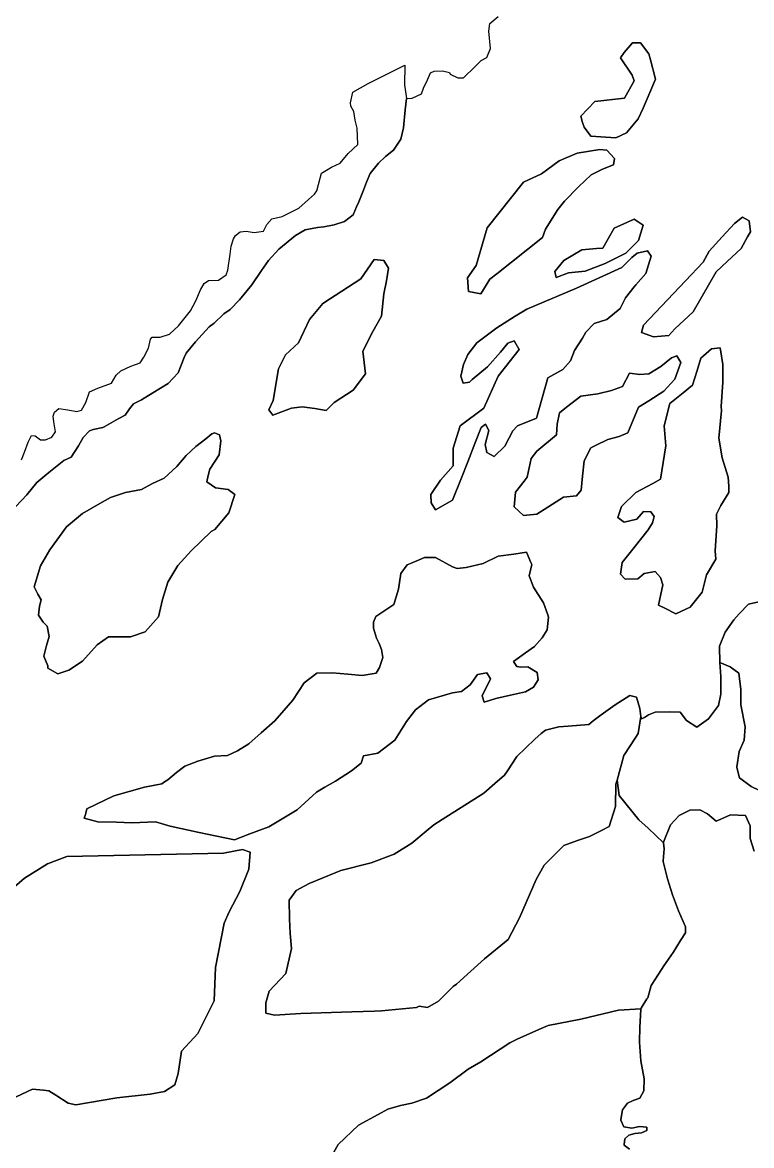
# Model space of a CAD drawing. Header units: inches. Extents: x 288635 to 1232953, y 676945 to 1655780.
# Drawn here: x 472448 to 487609, y 1500510 to 1523862 of the extents above; entities that cross this region are included whole.
import ezdxf

# ---------------------------------------------------------------- set-up
doc = ezdxf.new("R2010")
doc.units = ezdxf.units.IN
doc.header["$MEASUREMENT"] = 0

msp = doc.modelspace()

# ---------------------------------------------------------------- linework, layer by layer
at = {"color": 1}
for points in [[(472309.089, 1513800.4116), (472537.1518, 1514036.48), (472745.1232, 1514297.8292), (472997.0071, 1514507.3797), (473307.6368, 1514750.7838), (473460.2362, 1514825.2225), (473615.075, 1515057.7141), (473710.3252, 1515233.3978), (473845.3711, 1515368.7769), (473916.5153, 1515396.2361), (474116.726, 1515442.9482), (474144.6512, 1515452.4953), (474440.5766, 1515618.6319), (474584.5102, 1515694.832), (474673.4104, 1515826.0656), (474754.7026, 1515931.8258), (474921.0609, 1516016.566), (475158.128, 1516158.383), (475477.7454, 1516357.35), (475683.0624, 1516579.6005), (475810.5499, 1516896.5286), (475854.5128, 1516988.118), (476044.4637, 1517222.7565), (476333.3955, 1517535.766), (476435.941, 1517608.0522), (476637.681, 1517804.0946), (476764.6813, 1517892.9948), (476958.3566, 1518096.1952), (477218.7072, 1518404.1708), (477415.5576, 1518702.6214), (477561.6079, 1518915.3468), (477780.6833, 1519147.1223), (478123.168, 1519429.8749), (478326.9678, 1519551.2875), (478583.9599, 1519594.7982), (478714.1352, 1519613.8482), (478933.2106, 1519655.1233), (479142.761, 1519721.7984), (479326.9114, 1519864.6737), (479397.2782, 1520028.5727), (479441.2116, 1520131.3742), (479536.4618, 1520372.6747), (479599.9619, 1520537.7751), (479676.1621, 1520721.9254), (479850.7874, 1520934.6509), (479996.8377, 1521074.3511), (480161.7429, 1521203.5956), (480314.3384, 1521433.1268), (480368.3135, 1521671.2523), (480403.2385, 1522045.9031), (480431.0597, 1522281.3358), (480550.4721, 1522284.9916), (480747.3224, 1522377.0668), (480784.0675, 1522496.7202), (480867.7639, 1522671.1764), (480931.4728, 1522815.2177), (481010.848, 1522850.1428), (481185.4733, 1522853.3178), (481325.1736, 1522821.5677), (481343.9333, 1522783.0779), (481499.7989, 1522707.2675), (481615.8313, 1522712.2688), (481864.9247, 1522945.393), (481985.5749, 1523072.3932), (482106.9868, 1523131.7215), (482181.0703, 1523322.2219), (482145.471, 1523681.834), (482169.7611, 1523839.7198), (482342.9365, 1523986.2529)], [(472430.5614, 1514768.8608), (472488.7698, 1514927.6111), (472568.145, 1515133.9865), (472636.9368, 1515271.5701), (472711.0203, 1515266.2785), (472822.1455, 1515181.6116), (472927.979, 1515181.6116), (473060.271, 1515239.8201), (473134.3544, 1515350.9453), (473097.3127, 1515557.3207), (473086.7294, 1515673.7376), (473113.1877, 1515758.4044), (473203.1463, 1515837.7796), (473393.6466, 1515806.0295), (473578.8553, 1515768.9878), (473679.3972, 1515800.7379), (473769.3557, 1515959.4882), (473843.4392, 1516181.7386), (474018.0645, 1516255.8221), (474298.5234, 1516361.6556), (474399.0653, 1516530.9893), (474494.3155, 1516615.6562), (474700.6909, 1516716.198), (474896.483, 1516784.9898), (474970.5665, 1516901.4067), (475065.8166, 1517086.6154), (475113.4417, 1517277.1158), (475145.1918, 1517319.4492), (475309.2338, 1517319.4492), (475505.0259, 1517377.6577), (475690.2346, 1517552.283), (475944.2351, 1517864.492), (476050.0686, 1518070.8674), (476150.6105, 1518303.7012), (476224.694, 1518435.9931), (476314.6525, 1518494.2016), (476526.3196, 1518504.7849), (476685.0699, 1518610.6185), (476722.1116, 1518711.1603), (476764.445, 1519044.536), (476790.9034, 1519208.578), (476838.5285, 1519362.0366), (476880.8619, 1519430.8284), (476976.1121, 1519504.9119), (477097.8207, 1519520.787), (477267.1544, 1519494.3286), (477457.6548, 1519520.787), (477526.4466, 1519658.3706), (477632.2801, 1519780.0791), (477849.2389, 1519827.7042), (478193.1979, 1519997.0379), (478399.5733, 1520182.2466), (478521.2819, 1520293.3718), (478568.907, 1520362.1636), (478637.6988, 1520626.7475), (478669.4489, 1520727.2894), (478875.8243, 1520854.2896), (479055.7413, 1520938.9565), (479219.7833, 1521134.7485), (479420.867, 1521325.2489), (479404.992, 1521663.9162), (479367.9502, 1521833.2499), (479341.4919, 1522013.1669), (479277.9917, 1522119.0005), (479272.7001, 1522193.084), (479320.3252, 1522410.0427), (479637.8258, 1522595.2514), (480399.8273, 1522970.9605), (480389.244, 1522563.5014), (480431.0597, 1522281.3358), (480403.2385, 1522045.9031), (480368.3135, 1521671.2523), (480314.3384, 1521433.1268), (480161.7429, 1521203.5956), (479996.8377, 1521074.3511), (479850.7874, 1520934.6509), (479676.1621, 1520721.9254), (479599.9619, 1520537.7751), (479536.4618, 1520372.6747), (479441.2116, 1520131.3742), (479397.2782, 1520028.5727), (479326.9114, 1519864.6737), (479142.761, 1519721.7984), (478933.2106, 1519655.1233), (478714.1352, 1519613.8482), (478583.9599, 1519594.7982), (478326.9678, 1519551.2875), (478123.168, 1519429.8749), (477780.6833, 1519147.1223), (477561.6079, 1518915.3468), (477415.5576, 1518702.6214), (477218.7072, 1518404.1708), (476958.3566, 1518096.1952), (476764.6813, 1517892.9948), (476637.681, 1517804.0946), (476435.941, 1517608.0522), (476333.3955, 1517535.766), (476044.4637, 1517222.7565), (475854.5128, 1516988.118), (475810.5499, 1516896.5286), (475683.0624, 1516579.6005), (475477.7454, 1516357.35), (475158.128, 1516158.383), (474921.0609, 1516016.566), (474754.7026, 1515931.8258), (474673.4104, 1515826.0656), (474584.5102, 1515694.832), (474440.5766, 1515618.6319), (474144.6512, 1515452.4953), (474116.726, 1515442.9482), (473916.5153, 1515396.2361), (473845.3711, 1515368.7769), (473710.3252, 1515233.3978), (473615.075, 1515057.7141), (473460.2362, 1514825.2225), (473307.6368, 1514750.7838), (472997.0071, 1514507.3797), (472745.1232, 1514297.8292), (472537.1518, 1514036.48), (472309.089, 1513800.4116)], [(487825.953, 1511825.5038), (487545.047, 1511769.3226), (487352.4258, 1511568.6755), (487240.0634, 1511440.2613), (487063.4939, 1511183.433), (486943.1056, 1510894.5011), (486943.4162, 1510881.7657), (486943.1056, 1510881.0202), (486951.1315, 1510551.9589), (486973.2567, 1510262.7742), (486970.3167, 1509894.2287), (486921.4361, 1509656.5628), (486715.2223, 1509381.3113), (486472.256, 1509210.7634), (486259.5163, 1509347.7764), (486125.1655, 1509521.1254), (485896.9654, 1509526.287), (485607.5031, 1509521.705), (485462.695, 1509467.7254), (485384.9074, 1509410.5752), (485322.492, 1509385.496), (485303.9447, 1509429.6253), (485282.6457, 1509599.2665), (485216.4997, 1509830.7774), (485080.9005, 1509863.8504), (484772.0164, 1509674.0373), (484483.7584, 1509463.2998), (484316.3065, 1509340.8803), (484223.5546, 1509267.4518), (483798.7949, 1509229.8453), (483599.8279, 1509212.9119), (483326.6299, 1509144.2383), (483230.8008, 1509078.3558), (483105.3858, 1508957.6735), (482729.6965, 1508596.1611), (482534.7943, 1508300.1985), (482474.417, 1508208.5144), (482269.8118, 1508035.0447), (482039.4963, 1507839.7773), (481175.8195, 1507288.8719), (480999.4685, 1507177.9415), (480842.3019, 1507046.9693), (480545.6382, 1506799.7496), (480179.2877, 1506571.3067), (479696.6867, 1506385.0396), (479070.3748, 1506227.4962), (478565.327, 1506021.9535), (478408.854, 1505958.2726), (478138.817, 1505809.3051), (477992.8429, 1505608.4451), (477999.2967, 1505221.2205), (478012.9055, 1504919.1672), (478040.1168, 1504606.2365), (477926.6593, 1504086.2226), (477576.8318, 1503717.4855), (477508.3522, 1503474.6944), (477512.2824, 1503265.0667), (477685.8494, 1503222.7333), (478238.6676, 1503254.2004), (479299.5125, 1503286.9425), (479770.3448, 1503301.4744), (479915.1824, 1503314.069), (480640.1862, 1503377.1128), (480696.7892, 1503407.6291), (480867.2057, 1503381.4836), (481102.1562, 1503508.4839), (481405.2985, 1503819.074), (481472.3489, 1503864.5962), (481769.4791, 1504133.7966), (482054.888, 1504392.3774), (482551.1134, 1504796.3785), (482783.338, 1505247.4797), (483128.4075, 1506041.4017), (483296.9011, 1506336.6714), (483705.5744, 1506747.1391), (483991.2519, 1506855.154), (484242.4642, 1506932.1167), (484486.9556, 1507057.2054), (484649.0205, 1507140.1223), (484781.3876, 1507556.1334), (484789.0807, 1508023.0644), (484816.246, 1508104.0639), (484856.3755, 1507791.0544), (485265.6956, 1507285.4236), (485458.3169, 1507108.8541), (485779.3523, 1506803.8705), (485791.0186, 1506681.9973), (485771.3264, 1506432.1089), (485772.1298, 1506428.8224), (485771.3264, 1506418.628), (485859.6111, 1506057.4631), (485963.9476, 1505720.3759), (486092.3618, 1505391.3146), (486236.8277, 1505054.2275), (486236.8277, 1504931.2683), (486132.4912, 1504770.7506), (485979.9994, 1504521.9482), (485786.8867, 1504243.4601), (485611.325, 1503975.8497), (485522.5239, 1503839.7479), (485450.291, 1503582.9196), (485434.1299, 1503557.8101), (485311.9022, 1503367.9051), (485309.6876, 1503354.2822), (484842.0648, 1503324.3064), (484056.9611, 1503140.2932), (483378.8849, 1503007.5099), (483185.0426, 1502921.0264), (482735.5931, 1502720.3793), (482582.5746, 1502642.4789), (481981.1598, 1502246.852), (481716.9319, 1502095.2459), (481335.7689, 1501816.6119), (480848.088, 1501491.4912), (480543.2874, 1501389.891), (480307.9136, 1501342.4776), (480047.1397, 1501262.8908), (479842.246, 1501157.9039), (479437.5385, 1500930.9968), (479012.511, 1500531.3693), (478829.6306, 1500209.6353)], [(487903.9195, 1507827.2298), (487597.7635, 1507976.7479), (487357.2171, 1508153.1486), (487301.0896, 1508369.6403), (487302.3706, 1508378.1802), (487301.0896, 1508383.1212), (487349.1989, 1508703.8498), (487453.4356, 1508936.378), (487476.7098, 1509215.668), (487389.2899, 1509676.6092), (487389.2899, 1509690.0901), (487389.2899, 1509989.3196), (487341.1806, 1510334.1028), (487164.7799, 1510462.3942), (486951.1315, 1510551.9589), (486943.1056, 1510881.0202), (486943.4162, 1510881.7657), (486943.1056, 1510894.5011), (487063.4939, 1511183.433), (487240.0634, 1511440.2613), (487352.4258, 1511568.6755), (487545.047, 1511769.3226), (487825.953, 1511825.5038)], [(487661.9092, 1506627.1324), (487581.7271, 1506891.7334), (487581.7271, 1507142.8536), (487581.7271, 1507156.3345), (487485.5085, 1507372.8263), (487172.7982, 1507388.8627), (486972.3428, 1507292.6441), (486876.1242, 1507252.5531), (486691.7053, 1507404.8991), (486531.341, 1507493.0995), (486322.8675, 1507485.0813), (486106.3757, 1507372.8263), (485921.9568, 1507180.3891), (485779.3523, 1506817.3514), (485780.3899, 1506806.512), (485779.3523, 1506803.8705), (485458.3169, 1507108.8541), (485265.6956, 1507285.4236), (484856.3755, 1507791.0544), (484816.246, 1508104.0639), (484955.3405, 1508618.7548), (485203.868, 1509004.039), (485252.88, 1509080.0207), (485303.9447, 1509429.6253), (485322.492, 1509385.496), (485384.9074, 1509410.5752), (485462.695, 1509467.7254), (485607.5031, 1509521.705), (485896.9654, 1509526.287), (486125.1655, 1509521.1254), (486259.5163, 1509347.7764), (486472.256, 1509210.7634), (486715.2223, 1509381.3113), (486921.4361, 1509656.5628), (486970.3167, 1509894.2287), (486973.2567, 1510262.7742), (486951.1315, 1510551.9589), (487164.7799, 1510462.3942), (487341.1806, 1510334.1028), (487389.2899, 1509989.3196), (487389.2899, 1509690.0901), (487389.2899, 1509676.6092), (487476.7098, 1509215.668), (487476.7098, 1509215.668), (487453.4356, 1508936.378), (487349.1989, 1508703.8498), (487301.0896, 1508383.1212), (487302.3706, 1508378.1802), (487301.0896, 1508369.6403), (487357.2171, 1508153.1486), (487597.7635, 1507976.7479), (487903.9195, 1507827.2298)], [(485068.3687, 1500431.875), (484958.2014, 1500517.0987), (484959.5352, 1500529.5478), (484958.2014, 1500530.5796), (484970.9015, 1500649.1132), (485057.685, 1500723.1967), (485184.6852, 1500759.1801), (485320.1522, 1500773.9968), (485430.219, 1500824.7969), (485433.7644, 1500893.9321), (485279.9354, 1500908.6828), (485121.1851, 1500870.5828), (484951.8514, 1500900.2161), (484890.468, 1501035.6831), (484892.0222, 1501045.7339), (484890.468, 1501049.164), (484922.218, 1501254.4811), (485032.2849, 1501394.1813), (485146.5851, 1501449.2148), (485286.2854, 1501495.7815), (485368.8356, 1501643.9485), (485376.9335, 1501899.033), (485303.2188, 1502271.8189), (485278.3479, 1502661.2863), (485278.5387, 1502671.7796), (485278.3479, 1502674.7672), (485283.6396, 1502965.8095), (485308.5045, 1503347.0041), (485309.6876, 1503354.2822), (485311.9022, 1503367.9051), (485434.1299, 1503557.8101), (485450.291, 1503582.9196), (485522.5239, 1503839.7479), (485611.325, 1503975.8497), (485786.8867, 1504243.4601), (485979.9994, 1504521.9482), (486132.4912, 1504770.7506), (486236.8277, 1504931.2683), (486236.8277, 1505054.2275), (486092.3618, 1505391.3146), (485963.9476, 1505720.3759), (485859.6111, 1506057.4631), (485771.3264, 1506418.628), (485772.1298, 1506428.8224), (485771.3264, 1506432.1089), (485791.0186, 1506681.9973), (485779.3523, 1506803.8705), (485780.3899, 1506806.512), (485779.3523, 1506817.3514), (485921.9568, 1507180.3891), (486106.3757, 1507372.8263), (486322.8675, 1507485.0813), (486531.341, 1507493.0995), (486691.7053, 1507404.8991), (486876.1242, 1507252.5531), (486972.3428, 1507292.6441), (487172.7982, 1507388.8627), (487485.5085, 1507372.8263), (487581.7271, 1507156.3345), (487581.7271, 1507142.8536), (487581.7271, 1506891.7334), (487661.9092, 1506627.1324)], [(472197.0801, 1501464.5861), (472657.1521, 1501681.0905), (472883.6431, 1501658.7075), (472994.7683, 1501649.1825), (473143.9936, 1501553.9323), (473401.1691, 1501388.832), (473556.7445, 1501357.0819), (474411.0722, 1501500.2526), (475102.9725, 1501579.3324), (475401.4231, 1501636.4825), (475614.2517, 1501769.3685), (475687.1737, 1502007.9582), (475752.7833, 1502474.8421), (476091.6728, 1502841.9724), (476431.3364, 1503521.8237), (476459.8101, 1504214.4815), (476642.8786, 1505133.8156), (476744.9728, 1505372.0354), (476965.6429, 1505791.5075), (477156.1433, 1506257.1751), (477182.6017, 1506611.7174), (477023.8514, 1506664.6342), (476626.2644, 1506592.2249), (473371.5285, 1506522.9752), (472970.4266, 1506368.3003), (472488.884, 1506071.9663), (472026.0936, 1505666.7894)], [(472026.0936, 1505666.7894), (472488.884, 1506071.9663), (472970.4266, 1506368.3003), (473371.5285, 1506522.9752), (476626.2644, 1506592.2249), (477023.8514, 1506664.6342), (477182.6017, 1506611.7174), (477156.1433, 1506257.1751), (476965.6429, 1505791.5075), (476744.9728, 1505372.0354), (476642.8786, 1505133.8156), (476459.8101, 1504214.4815), (476459.8101, 1504214.4815), (476431.3364, 1503521.8237), (476091.6728, 1502841.9724), (475752.7833, 1502474.8421), (475687.1737, 1502007.9582), (475614.2517, 1501769.3685), (475401.4231, 1501636.4825), (475102.9725, 1501579.3324), (474411.0722, 1501500.2526), (473556.7445, 1501357.0819), (473401.1691, 1501388.832), (473143.9936, 1501553.9323), (472994.7683, 1501649.1825), (472883.6431, 1501658.7075), (472657.1521, 1501681.0905), (472197.0801, 1501464.5861)], [(478829.6306, 1500209.6353), (479012.511, 1500531.3693), (479437.5385, 1500930.9968), (479842.246, 1501157.9039), (480047.1397, 1501262.8908), (480307.9136, 1501342.4776), (480543.2874, 1501389.891), (480848.088, 1501491.4912), (481335.7689, 1501816.6119), (481716.9319, 1502095.2459), (481981.1598, 1502246.852), (482582.5746, 1502642.4789), (482735.5931, 1502720.3793), (483185.0426, 1502921.0264), (483378.8849, 1503007.5099), (484056.9611, 1503140.2932), (484842.0648, 1503324.3064), (485309.6876, 1503354.2822), (485308.5045, 1503347.0041), (485283.6396, 1502965.8095), (485278.3479, 1502674.7672), (485278.5387, 1502671.7796), (485278.3479, 1502661.2863), (485303.2188, 1502271.8189), (485376.9335, 1501899.033), (485368.8356, 1501643.9485), (485286.2854, 1501495.7815), (485146.5851, 1501449.2148), (485032.2849, 1501394.1813), (484922.218, 1501254.4811), (484890.468, 1501049.164), (484892.0222, 1501045.7339), (484890.468, 1501035.6831), (484951.8514, 1500900.2161), (484951.8514, 1500900.2161), (485121.1851, 1500870.5828), (485279.9354, 1500908.6828), (485433.7644, 1500893.9321), (485430.219, 1500824.7969), (485320.1522, 1500773.9968), (485184.6852, 1500759.1801), (485057.685, 1500723.1967), (484970.9015, 1500649.1132), (484958.2014, 1500530.5796), (484959.5352, 1500529.5478), (484958.2014, 1500517.0987), (485068.3687, 1500431.875)]]:
    msp.add_lwpolyline(points, dxfattribs=at)
for points in [[(485124.4318, 1522764.5303), (485166.4416, 1522645.5025), (484968.0037, 1522288.3143), (484352.5028, 1522215.9024), (484058.8966, 1521915.9163), (484097.0579, 1521781.7524), (484124.8355, 1521684.0948), (484264.5358, 1521499.9444), (484785.2368, 1521461.8444), (485007.4873, 1521569.7946), (485248.7877, 1521855.5451), (485352.5419, 1522078.6604), (485419.9401, 1522223.595), (485609.4448, 1522683.8206), (485509.1383, 1523081.0976), (485471.0382, 1523208.0979), (485299.2607, 1523437.5498), (485133.9253, 1523437.6822), (484957.3776, 1523237.8504), (484886.837, 1523125.5477), (485124.4318, 1522764.5303)], [(485007.4873, 1521569.7946), (484785.2368, 1521461.8444), (484264.5358, 1521499.9444), (484124.8355, 1521684.0948), (484097.0579, 1521781.7524), (484058.8966, 1521915.9163), (484352.5028, 1522215.9024), (484968.0037, 1522288.3143), (485166.4416, 1522645.5025), (485124.4318, 1522764.5303), (484886.837, 1523125.5477), (484957.3776, 1523237.8504), (485133.9253, 1523437.6822), (485299.2607, 1523437.5498), (485471.0382, 1523208.0979), (485509.1383, 1523081.0976), (485609.4448, 1522683.8206), (485419.9401, 1522223.595), (485352.5419, 1522078.6604), (485248.7877, 1521855.5451), (485007.4873, 1521569.7946)], [(482110.498, 1519589.5589), (481884.0703, 1518809.6414), (481700.8504, 1518551.0691), (481719.9005, 1518265.3185), (481980.251, 1518220.8684), (482168.0183, 1518524.3229), (482308.9359, 1518637.057), (483261.4378, 1519391.121), (483321.2166, 1519560.4943), (483582.5709, 1519973.2955), (483721.4774, 1520145.2751), (484011.8276, 1520441.4703), (484270.4889, 1520694.2866), (484508.6144, 1520813.3493), (484737.4889, 1520899.6122), (484759.969, 1521031.631), (484601.2187, 1521203.6105), (484452.0652, 1521216.7496), (483979.4467, 1521144.0791), (483609.0292, 1520985.3288), (483242.9502, 1520715.4887), (482864.562, 1520542.0608), (482110.498, 1519589.5589)], [(482168.0183, 1518524.3229), (481980.251, 1518220.8684), (481719.9005, 1518265.3185), (481700.8504, 1518551.0691), (481884.0703, 1518809.6414), (482110.498, 1519589.5589), (482864.562, 1520542.0608), (483242.9502, 1520715.4887), (483609.0292, 1520985.3288), (483979.4467, 1521144.0791), (484452.0652, 1521216.7496), (484601.2187, 1521203.6105), (484759.969, 1521031.631), (484737.4889, 1520899.6122), (484508.6144, 1520813.3493), (484270.4889, 1520694.2866), (484011.8276, 1520441.4703), (483721.4774, 1520145.2751), (483582.5709, 1519973.2955), (483321.2166, 1519560.4943), (483261.4378, 1519391.121), (482308.9359, 1518637.057), (482168.0183, 1518524.3229)], [(484998.0945, 1519065.4201), (485260.0325, 1519327.3581), (485355.2827, 1519644.8588), (485164.7824, 1519771.859), (484752.0315, 1519581.3587), (484513.9061, 1519168.6078), (484386.4255, 1519159.3365), (484077.3427, 1519136.8578), (483704.2794, 1518914.6073), (483521.7166, 1518684.4194), (483545.5291, 1518557.4191), (483799.5296, 1518652.6693), (484148.7803, 1518692.3569), (484561.5312, 1518851.1072), (484998.0945, 1519065.4201)], [(483799.5296, 1518652.6693), (483545.5291, 1518557.4191), (483521.7166, 1518684.4194), (483704.2794, 1518914.6073), (484077.3427, 1519136.8578), (484386.4255, 1519159.3365), (484513.9061, 1519168.6078), (484752.0315, 1519581.3587), (485164.7824, 1519771.859), (485355.2827, 1519644.8588), (485260.0325, 1519327.3581), (484998.0945, 1519065.4201), (484561.5312, 1518851.1072), (484148.7803, 1518692.3569), (483799.5296, 1518652.6693)], [(487419.8518, 1519809.7395), (487254.7515, 1519682.7392), (487000.9944, 1519406.0718), (486729.7959, 1519108.415), (486601.556, 1518874.9146), (486234.8614, 1518486.6496), (485364.8795, 1517565.4923), (485320.8868, 1517415.0783), (485572.2415, 1517322.4739), (485889.7421, 1517355.5469), (486015.4195, 1517494.4534), (486396.7566, 1517843.3054), (486873.0075, 1518676.7445), (487103.3226, 1518893.5117), (487390.3316, 1519163.6377), (487526.2485, 1519401.9918), (487584.9521, 1519504.9389), (487559.5521, 1519733.5393), (487419.8518, 1519809.7395)], [(485889.7421, 1517355.5469), (485572.2415, 1517322.4739), (485320.8868, 1517415.0783), (485364.8795, 1517565.4923), (486234.8614, 1518486.6496), (486601.556, 1518874.9146), (486729.7959, 1519108.415), (487000.9944, 1519406.0718), (487254.7515, 1519682.7392), (487419.8518, 1519809.7395), (487559.5521, 1519733.5393), (487584.9521, 1519504.9389), (487526.2485, 1519401.9918), (487390.3316, 1519163.6377), (487103.3226, 1518893.5117), (486873.0075, 1518676.7445), (486396.7566, 1517843.3054), (486015.4195, 1517494.4534), (485889.7421, 1517355.5469)], [(485523.2935, 1519000.3766), (485443.9183, 1519112.8247), (485232.2512, 1519066.5226), (485119.8031, 1518973.9182), (484914.133, 1518768.2481), (483970.6427, 1518334.7525), (482938.7656, 1517898.1892), (482690.9232, 1517756.8324), (482309.9225, 1517510.7694), (481897.1717, 1517201.2063), (481706.6713, 1516955.1433), (481619.3586, 1516748.7679), (481566.9365, 1516509.1239), (481611.4211, 1516359.8296), (481746.3589, 1516383.6422), (481801.4421, 1516440.8403), (482119.4221, 1516701.1428), (482389.2976, 1517002.7684), (482540.1104, 1517193.2688), (482670.4725, 1517240.0185), (482780.0153, 1517064.75), (482494.7239, 1516701.6518), (482343.452, 1516509.1239), (482039.5115, 1515844.6051), (481549.7004, 1515477.2468), (481405.0457, 1515010.4519), (481405.0457, 1514769.3526), (481405.0457, 1514645.3262), (481143.1076, 1514343.7006), (480936.7322, 1514050.0125), (480947.8762, 1513874.136), (481033.7618, 1513730.9933), (481390.9501, 1513929.4312), (481577.3493, 1514395.4294), (481708.4507, 1514723.1828), (481871.4454, 1515142.3122), (481986.2637, 1515437.5592), (482074.4428, 1515507.8696), (482148.5263, 1515375.5777), (482067.8026, 1515084.2242), (482105.3265, 1514921.6207), (482254.3599, 1514835.8266), (482481.902, 1515052.7854), (482644.2043, 1515373.113), (482740.3278, 1515477.2468), (483137.2035, 1515635.9971), (483375.329, 1516469.4363), (483683.1127, 1516645.5802), (483847.1547, 1516825.4972), (483929.4999, 1517041.268), (484095.8636, 1517296.4565), (484164.6554, 1517423.4568), (484334.7481, 1517602.6074), (484599.8174, 1517682.1282), (484878.0166, 1517917.503), (484987.5112, 1518133.8644), (485169.9063, 1518367.5582), (485199.1783, 1518405.0629), (485410.8453, 1518643.1884), (485523.2935, 1519000.3766)], [(484095.8636, 1517296.4565), (483929.4999, 1517041.268), (483847.1547, 1516825.4972), (483683.1127, 1516645.5802), (483375.329, 1516469.4363), (483137.2035, 1515635.9971), (482740.3278, 1515477.2468), (482644.2043, 1515373.113), (482481.902, 1515052.7854), (482254.3599, 1514835.8266), (482105.3265, 1514921.6207), (482067.8026, 1515084.2242), (482148.5263, 1515375.5777), (482074.4428, 1515507.8696), (481986.2637, 1515437.5592), (481871.4454, 1515142.3122), (481708.4507, 1514723.1828), (481577.3493, 1514395.4294), (481390.9501, 1513929.4312), (481033.7618, 1513730.9933), (480947.8762, 1513874.136), (480936.7322, 1514050.0125), (481143.1076, 1514343.7006), (481405.0457, 1514645.3262), (481405.0457, 1514769.3526), (481405.0457, 1515010.4519), (481549.7004, 1515477.2468), (482039.5115, 1515844.6051), (482343.452, 1516509.1239), (482494.7239, 1516701.6518), (482780.0153, 1517064.75), (482670.4725, 1517240.0185), (482540.1104, 1517193.2688), (482389.2976, 1517002.7684), (482119.4221, 1516701.1428), (481801.4421, 1516440.8403), (481746.3589, 1516383.6422), (481611.4211, 1516359.8296), (481566.9365, 1516509.1239), (481619.3586, 1516748.7679), (481706.6713, 1516955.1433), (481897.1717, 1517201.2063), (482309.9225, 1517510.7694), (482690.9232, 1517756.8324), (482938.7656, 1517898.1892), (483970.6427, 1518334.7525), (484914.133, 1518768.2481), (485119.8031, 1518973.9182), (485232.2512, 1519066.5226), (485443.9183, 1519112.8247), (485523.2935, 1519000.3766), (485410.8453, 1518643.1884), (485199.1783, 1518405.0629), (485169.9063, 1518367.5582), (484987.5112, 1518133.8644), (484878.0166, 1517917.503), (484599.8174, 1517682.1282), (484334.7481, 1517602.6074), (484164.6554, 1517423.4568), (484095.8636, 1517296.4565)], [(477655.2931, 1515696.2193), (478042.6608, 1515841.5905), (478262.7366, 1515871.6733), (478524.4476, 1515832.7953), (478763.7042, 1515790.6455), (478927.0022, 1515962.538), (479326.3637, 1516212.9864), (479580.3642, 1516554.2996), (479525.6338, 1517025.0624), (479731.177, 1517435.3639), (479913.3946, 1517752.0653), (479962.1972, 1518215.6898), (480016.9276, 1518491.0535), (480062.7866, 1518755.6336), (479961.365, 1518911.7418), (479763.7593, 1518930.0662), (479485.9462, 1518533.1904), (478692.1947, 1518017.2519), (478416.7396, 1517686.7059), (478191.299, 1517197.2384), (477921.1094, 1516951.3324), (477775.0591, 1516659.2318), (477659.5115, 1516000.4403), (477572.1727, 1515808.1731), (477655.2931, 1515696.2193)], [(478927.0022, 1515962.538), (478763.7042, 1515790.6455), (478524.4476, 1515832.7953), (478262.7366, 1515871.6733), (478042.6608, 1515841.5905), (477655.2931, 1515696.2193), (477572.1727, 1515808.1731), (477659.5115, 1516000.4403), (477775.0591, 1516659.2318), (477921.1094, 1516951.3324), (478191.299, 1517197.2384), (478416.7396, 1517686.7059), (478692.1947, 1518017.2519), (479485.9462, 1518533.1904), (479763.7593, 1518930.0662), (479961.365, 1518911.7418), (480062.7866, 1518755.6336), (480016.9276, 1518491.0535), (479962.1972, 1518215.6898), (479913.3946, 1517752.0653), (479731.177, 1517435.3639), (479525.6338, 1517025.0624), (479580.3642, 1516554.2996), (479326.3637, 1516212.9864), (478927.0022, 1515962.538)], [(486772.7017, 1517074.5817), (486554.42, 1516884.0814), (486475.0449, 1516626.1121), (486383.7634, 1516316.549), (486185.3255, 1516161.7674), (485907.5125, 1515939.517), (485792.4185, 1515471.2035), (485828.7531, 1515055.7785), (485716.8962, 1514365.9946), (485554.2385, 1514278.4096), (485200.9577, 1514088.1815), (484903.4167, 1513796.3877), (484828.0103, 1513566.1997), (484937.9234, 1513486.9603), (484958.2323, 1513472.3191), (485220.9174, 1513530.4809), (485359.708, 1513691.3058), (485514.6054, 1513685.2625), (485586.0431, 1513586.0435), (485571.4418, 1513532.5054), (485550.3243, 1513455.0745), (485459.0428, 1513312.1992), (485169.3235, 1512943.1047), (484915.323, 1512633.5416), (484883.5729, 1512391.4474), (484982.7919, 1512284.2909), (485244.7299, 1512296.1972), (485377.6097, 1512404.2347), (485605.8869, 1512443.0412), (485656.7718, 1512385.6239), (485713.1694, 1512321.9862), (485764.6372, 1512165.2282), (485677.2086, 1511746.6144), (485806.7189, 1511681.8592), (486035.3194, 1511567.559), (486245.5558, 1511661.9826), (486332.1696, 1511700.8835), (486582.2013, 1512014.4154), (486675.0503, 1512377.8068), (486867.836, 1512699.1163), (486855.3525, 1512873.8854), (486883.8269, 1513395.5431), (486879.8582, 1513637.6374), (486971.1396, 1513816.2315), (487137.8274, 1514086.107), (487132.9608, 1514217.5049), (487125.9212, 1514407.5764), (486994.9522, 1514812.3897), (486927.4833, 1515217.203), (486982.9947, 1515792.8035), (486980.2109, 1515876.3192), (487014.7959, 1516384.0179), (487014.7959, 1516753.1124), (486959.2333, 1517094.4255), (486772.7017, 1517074.5817)], [(486971.1396, 1513816.2315), (486879.8582, 1513637.6374), (486883.8269, 1513395.5431), (486855.3525, 1512873.8854), (486867.836, 1512699.1163), (486675.0503, 1512377.8068), (486582.2013, 1512014.4154), (486332.1696, 1511700.8835), (486245.5558, 1511661.9826), (486035.3194, 1511567.559), (485806.7189, 1511681.8592), (485677.2086, 1511746.6144), (485764.6372, 1512165.2282), (485713.1694, 1512321.9862), (485656.7718, 1512385.6239), (485605.8869, 1512443.0412), (485377.6097, 1512404.2347), (485244.7299, 1512296.1972), (484982.7919, 1512284.2909), (484883.5729, 1512391.4474), (484915.323, 1512633.5416), (485169.3235, 1512943.1047), (485459.0428, 1513312.1992), (485550.3243, 1513455.0745), (485571.4418, 1513532.5054), (485586.0431, 1513586.0435), (485514.6054, 1513685.2625), (485359.708, 1513691.3058), (485220.9174, 1513530.4809), (484958.2323, 1513472.3191), (484937.9234, 1513486.9603), (484828.0103, 1513566.1997), (484903.4167, 1513796.3877), (485200.9577, 1514088.1815), (485554.2385, 1514278.4096), (485716.8962, 1514365.9946), (485828.7531, 1515055.7785), (485792.4185, 1515471.2035), (485907.5125, 1515939.517), (486185.3255, 1516161.7674), (486383.7634, 1516316.549), (486475.0449, 1516626.1121), (486554.42, 1516884.0814), (486772.7017, 1517074.5817), (486959.2333, 1517094.4255), (487014.7959, 1516753.1124), (487014.7959, 1516384.0179), (486980.2109, 1515876.3192), (486982.9947, 1515792.8035), (486927.4833, 1515217.203), (486994.9522, 1514812.3897), (487125.9212, 1514407.5764), (487132.9608, 1514217.5049), (487137.8274, 1514086.107), (486971.1396, 1513816.2315)], [(482674.5623, 1513788.1856), (482866.3856, 1513609.5915), (483142.3751, 1513636.422), (483698.0012, 1513993.6102), (483970.2043, 1514016.2937), (484063.6275, 1514138.7592), (484096.7005, 1514429.8015), (484129.7735, 1514747.3021), (484268.68, 1515018.5005), (484375.2217, 1515070.2381), (484621.7992, 1515189.9783), (484857.3791, 1515250.0114), (485036.4701, 1515331.9625), (485260.2147, 1515863.3558), (485472.5366, 1515997.4608), (485783.4226, 1516195.8987), (486014.9335, 1516447.2534), (486140.6109, 1516791.2124), (486054.6211, 1516930.119), (485942.173, 1516890.4314), (485723.8913, 1516705.2227), (485471.8965, 1516555.4334), (485282.4572, 1516541.902), (485069.0462, 1516566.3161), (484925.7346, 1516292.9082), (484697.2667, 1516207.9617), (484412.3776, 1516136.7395), (484062.3049, 1516090.0631), (483762.2146, 1515859.9069), (483613.835, 1515746.1062), (483567.5328, 1515507.9807), (483550.5539, 1515286.2611), (483142.3751, 1514946.1121), (483025.1359, 1514793.6043), (482945.7607, 1514409.9577), (482879.6148, 1514323.9679), (482701.0206, 1514092.457), (482674.5623, 1513788.1856)], [(486140.6109, 1516791.2124), (486014.9335, 1516447.2534), (485783.4226, 1516195.8987), (485472.5366, 1515997.4608), (485260.2147, 1515863.3558), (485036.4701, 1515331.9625), (484857.3791, 1515250.0114), (484621.7992, 1515189.9783), (484375.2217, 1515070.2381), (484268.68, 1515018.5005), (484129.7735, 1514747.3021), (484096.7005, 1514429.8015), (484063.6275, 1514138.7592), (483970.2043, 1514016.2937), (483698.0012, 1513993.6102), (483142.3751, 1513636.422), (482866.3856, 1513609.5915), (482674.5623, 1513788.1856), (482701.0206, 1514092.457), (482879.6148, 1514323.9679), (482945.7607, 1514409.9577), (483025.1359, 1514793.6043), (483142.3751, 1514946.1121), (483550.5539, 1515286.2611), (483567.5328, 1515507.9807), (483613.835, 1515746.1062), (483762.2146, 1515859.9069), (484062.3049, 1516090.0631), (484412.3776, 1516136.7395), (484697.2667, 1516207.9617), (484925.7346, 1516292.9082), (485069.0462, 1516566.3161), (485282.4572, 1516541.902), (485471.8965, 1516555.4334), (485723.8913, 1516705.2227), (485942.173, 1516890.4314), (486054.6211, 1516930.119), (486140.6109, 1516791.2124)], [(473181.3825, 1510318.3219), (473413.7466, 1510397.2367), (473697.321, 1510580.2599), (473998.9466, 1510921.5731), (474237.0721, 1511088.2609), (474387.8849, 1511088.2609), (474697.448, 1511088.2609), (475001.2498, 1511190.9882), (475276.8867, 1511501.0118), (475358.438, 1511865.6771), (475472.1905, 1512221.1536), (475681.7, 1512572.5764), (475959.513, 1512874.202), (476371.4088, 1513275.1487), (476446.5526, 1513320.235), (476737.7995, 1513662.1946), (476866.566, 1514048.494), (476723.7262, 1514149.3221), (476459.5765, 1514184.8843), (476280.9824, 1514311.8846), (476312.0249, 1514439.9348), (476344.4826, 1514573.8226), (476538.7817, 1514871.6495), (476570.7018, 1515165.1675), (476556.5875, 1515227.6735), (476542.9205, 1515288.199), (476443.7015, 1515331.8554), (476386.5954, 1515307.0032), (476261.1386, 1515204.8551), (476050.7945, 1515046.1048), (475852.3828, 1514858.6747), (475657.8874, 1514625.4165), (475395.9494, 1514387.291), (475153.8552, 1514272.197), (474924.4032, 1514148.9916), (474590.2916, 1514089.6341), (474276.7597, 1513982.4777), (474054.5092, 1513859.4462), (473693.3523, 1513653.0708), (473363.9454, 1513371.2889), (473018.6634, 1512899.0068), (472820.2255, 1512565.6311), (472693.2253, 1512129.0677), (472768.8146, 1511974.8793), (472840.0693, 1511859.1922), (472804.1366, 1511727.6256), (472780.5379, 1511537.7228), (472877.7279, 1511390.3715), (472963.1008, 1511307.5348), (473002.7884, 1511093.2219), (472951.1831, 1510904.9257), (472895.6319, 1510684.4398), (472974.6537, 1510482.4545), (472977.1832, 1510436.9242), (473181.3825, 1510318.3219)], [(473413.7466, 1510397.2367), (473181.3825, 1510318.3219), (472977.1832, 1510436.9242), (472974.6537, 1510482.4545), (472895.6319, 1510684.4398), (472951.1831, 1510904.9257), (473002.7884, 1511093.2219), (472963.1008, 1511307.5348), (472877.7279, 1511390.3715), (472780.5379, 1511537.7228), (472804.1366, 1511727.6256), (472840.0693, 1511859.1922), (472768.8146, 1511974.8793), (472693.2253, 1512129.0677), (472820.2255, 1512565.6311), (473018.6634, 1512899.0068), (473363.9454, 1513371.2889), (473693.3523, 1513653.0708), (474054.5092, 1513859.4462), (474276.7597, 1513982.4777), (474590.2916, 1514089.6341), (474924.4032, 1514148.9916), (475153.8552, 1514272.197), (475395.9494, 1514387.291), (475657.8874, 1514625.4165), (475852.3828, 1514858.6747), (476050.7945, 1515046.1048), (476261.1386, 1515204.8551), (476386.5954, 1515307.0032), (476443.7015, 1515331.8554), (476542.9205, 1515288.199), (476556.5875, 1515227.6735), (476570.7018, 1515165.1675), (476538.7817, 1514871.6495), (476344.4826, 1514573.8226), (476312.0249, 1514439.9348), (476280.9824, 1514311.8846), (476459.5765, 1514184.8843), (476723.7262, 1514149.3221), (476866.566, 1514048.494), (476737.7995, 1513662.1946), (476446.5526, 1513320.235), (476371.4088, 1513275.1487), (475959.513, 1512874.202), (475681.7, 1512572.5764), (475472.1905, 1512221.1536), (475358.438, 1511865.6771), (475276.8867, 1511501.0118), (475001.2498, 1511190.9882), (474697.448, 1511088.2609), (474387.8849, 1511088.2609), (474237.0721, 1511088.2609), (473998.9466, 1510921.5731), (473697.321, 1510580.2599), (473413.7466, 1510397.2367)], [(483075.0954, 1512121.283), (482985.1369, 1512354.1168), (483040.6995, 1512589.5964), (483022.0448, 1512631.6417), (482927.6345, 1512844.4309), (482662.887, 1512807.914), (482339.7644, 1512763.3453), (482024.6974, 1512613.409), (481672.8009, 1512531.388), (481490.238, 1512510.2213), (481392.2598, 1512540.5821), (481037.7996, 1512739.5273), (480810.2575, 1512734.2356), (480699.9583, 1512687.878), (480519.4192, 1512611.9992), (480445.1318, 1512580.777), (480318.1315, 1512400.8599), (480270.5064, 1512078.0676), (480172.3397, 1511757.9965), (479798.3605, 1511508.6771), (479749.9377, 1511392.7954), (479749.326, 1511270.5975), (479809.4691, 1511058.7583), (479865.6931, 1510949.6175), (479916.2028, 1510822.9501), (479945.0683, 1510658.5752), (479875.615, 1510450.2154), (479800.9164, 1510332.9828), (479514.0475, 1510280.8249), (479214.1554, 1510308.0016), (478896.6547, 1510341.0746), (478569.2322, 1510334.46), (478304.6483, 1510129.4075), (478069.8302, 1509772.2193), (477692.7982, 1509338.9632), (477411.6778, 1509090.9158), (477157.0158, 1508859.4049), (476922.1977, 1508717.1911), (476710.1014, 1508618.3493), (476438.41, 1508607.0288), (476095.3731, 1508498.9094), (475822.8811, 1508401.3492), (475652.1951, 1508264.0913), (475470.2937, 1508115.2628), (475405.2961, 1508070.7908), (475344.6164, 1508029.2731), (474987.4282, 1507963.1271), (474345.4116, 1507784.3913), (473790.1862, 1507510.0273), (473763.1486, 1507417.7813), (473755.945, 1507393.2044), (473733.9621, 1507318.204), (474018.3898, 1507242.1361), (474405.3437, 1507235.5215), (474719.537, 1507218.985), (475215.2293, 1507237.9104), (475521.5433, 1507153.41), (476122.0752, 1507018.441), (476287.3927, 1506984.8983), (476858.1046, 1506869.1017), (477177.6536, 1506987.6869), (477570.1635, 1507133.348), (478160.7147, 1507488.9487), (478560.9567, 1507858.1753), (478738.5499, 1507960.9262), (478954.4663, 1508085.8499), (479291.017, 1508301.7504), (479494.2174, 1508460.5007), (479537.2401, 1508615.4262), (479837.1181, 1508670.0511), (480192.7188, 1508936.7516), (480434.0193, 1509324.1024), (480618.1696, 1509571.7529), (480891.2202, 1509777.3567), (481387.6391, 1509924.7952), (481577.0215, 1509952.7537), (481754.8219, 1510086.1039), (481910.1968, 1510304.5782), (482104.0726, 1510340.1044), (482182.1712, 1510213.9201), (482006.2048, 1509861.9873), (482048.3221, 1509729.6479), (482288.223, 1509806.7034), (482593.0236, 1509876.5535), (482908.1068, 1509944.449), (483077.7655, 1510037.7612), (483169.5464, 1510196.2838), (483151.8247, 1510346.4545), (482954.9743, 1510460.7547), (482813.8723, 1510457.1115), (482725.8447, 1510467.6339), (482658.4221, 1510571.1083), (482910.9902, 1510754.7942), (483094.9855, 1510888.6089), (483255.0124, 1511065.5934), (483355.5543, 1511234.9271), (483389.9502, 1511496.8651), (483371.841, 1511546.1408), (483281.241, 1511792.6673), (483075.0954, 1512121.283)], [(483040.6995, 1512589.5964), (482985.1369, 1512354.1168), (483075.0954, 1512121.283), (483281.241, 1511792.6673), (483371.841, 1511546.1408), (483389.9502, 1511496.8651), (483355.5543, 1511234.9271), (483255.0124, 1511065.5934), (483094.9855, 1510888.6089), (482910.9902, 1510754.7942), (482658.4221, 1510571.1083), (482725.8447, 1510467.6339), (482813.8723, 1510457.1115), (482954.9743, 1510460.7547), (483151.8247, 1510346.4545), (483169.5464, 1510196.2838), (483077.7655, 1510037.7612), (482908.1068, 1509944.449), (482593.0236, 1509876.5535), (482288.223, 1509806.7034), (482048.3221, 1509729.6479), (482006.2048, 1509861.9873), (482182.1712, 1510213.9201), (482104.0726, 1510340.1044), (481910.1968, 1510304.5782), (481754.8219, 1510086.1039), (481577.0215, 1509952.7537), (481387.6391, 1509924.7952), (480891.2202, 1509777.3567), (480618.1696, 1509571.7529), (480434.0193, 1509324.1024), (480192.7188, 1508936.7516), (479837.1181, 1508670.0511), (479537.2401, 1508615.4262), (479494.2174, 1508460.5007), (479291.017, 1508301.7504), (478954.4663, 1508085.8499), (478738.5499, 1507960.9262), (478560.9567, 1507858.1753), (478160.7147, 1507488.9487), (477570.1635, 1507133.348), (477177.6536, 1506987.6869), (476858.1046, 1506869.1017), (476287.3927, 1506984.8983), (476122.0752, 1507018.441), (475521.5433, 1507153.41), (475215.2293, 1507237.9104), (474719.537, 1507218.985), (474405.3437, 1507235.5215), (474018.3898, 1507242.1361), (473733.9621, 1507318.204), (473755.945, 1507393.2044), (473763.1486, 1507417.7813), (473790.1862, 1507510.0273), (474345.4116, 1507784.3913), (474987.4282, 1507963.1271), (475344.6164, 1508029.2731), (475405.2961, 1508070.7908), (475470.2937, 1508115.2628), (475652.1951, 1508264.0913), (475822.8811, 1508401.3492), (476095.3731, 1508498.9094), (476438.41, 1508607.0288), (476710.1014, 1508618.3493), (476922.1977, 1508717.1911), (477157.0158, 1508859.4049), (477411.6778, 1509090.9158), (477692.7982, 1509338.9632), (478069.8302, 1509772.2193), (478304.6483, 1510129.4075), (478569.2322, 1510334.46), (478896.6547, 1510341.0746), (479214.1554, 1510308.0016), (479514.0475, 1510280.8249), (479800.9164, 1510332.9828), (479875.615, 1510450.2154), (479945.0683, 1510658.5752), (479916.2028, 1510822.9501), (479865.6931, 1510949.6175), (479809.4691, 1511058.7583), (479749.326, 1511270.5975), (479749.9377, 1511392.7954), (479798.3605, 1511508.6771), (480172.3397, 1511757.9965), (480270.5064, 1512078.0676), (480318.1315, 1512400.8599), (480445.1318, 1512580.777), (480519.4192, 1512611.9992), (480699.9583, 1512687.878), (480810.2575, 1512734.2356), (481037.7996, 1512739.5273), (481392.2598, 1512540.5821), (481490.238, 1512510.2213), (481672.8009, 1512531.388), (482024.6974, 1512613.409), (482339.7644, 1512763.3453), (482662.887, 1512807.914), (482927.6345, 1512844.4309), (483022.0448, 1512631.6417), (483040.6995, 1512589.5964)], [(481102.1562, 1503508.4839), (480867.2057, 1503381.4836), (480696.7892, 1503407.6291), (480640.1862, 1503377.1128), (479915.1824, 1503314.069), (479770.3448, 1503301.4744), (479299.5125, 1503286.9425), (478238.6676, 1503254.2004), (477685.8494, 1503222.7333), (477512.2824, 1503265.0667), (477508.3522, 1503474.6944), (477576.8318, 1503717.4855), (477926.6593, 1504086.2226), (478040.1168, 1504606.2365), (478012.9055, 1504919.1672), (477999.2967, 1505221.2205), (477992.8429, 1505608.4451), (478138.817, 1505809.3051), (478408.854, 1505958.2726), (478565.327, 1506021.9535), (479070.3748, 1506227.4962), (479696.6867, 1506385.0396), (480179.2877, 1506571.3067), (480545.6382, 1506799.7496), (480842.3019, 1507046.9693), (480999.4685, 1507177.9415), (481175.8195, 1507288.8719), (482039.4963, 1507839.7773), (482269.8118, 1508035.0447), (482474.417, 1508208.5144), (482534.7943, 1508300.1985), (482729.6965, 1508596.1611), (483105.3858, 1508957.6735), (483230.8008, 1509078.3558), (483326.6299, 1509144.2383), (483599.8279, 1509212.9119), (483798.7949, 1509229.8453), (484223.5546, 1509267.4518), (484316.3065, 1509340.8803), (484483.7584, 1509463.2998), (484772.0164, 1509674.0373), (485080.9005, 1509863.8504), (485216.4997, 1509830.7774), (485282.6457, 1509599.2665), (485303.9447, 1509429.6253), (485252.88, 1509080.0207), (485203.868, 1509004.039), (484955.3405, 1508618.7548), (484816.246, 1508104.0639), (484789.0807, 1508023.0644), (484781.3876, 1507556.1334), (484649.0205, 1507140.1223), (484486.9556, 1507057.2054), (484242.4642, 1506932.1167), (483991.2519, 1506855.154), (483705.5744, 1506747.1391), (483296.9011, 1506336.6714), (483128.4075, 1506041.4017), (482783.338, 1505247.4797), (482551.1134, 1504796.3785), (482054.888, 1504392.3774), (481769.4791, 1504133.7966), (481472.3489, 1503864.5962), (481405.2985, 1503819.074), (481102.1562, 1503508.4839)]]:
    msp.add_lwpolyline(points, close=True, dxfattribs=at)

doc.saveas('drawing.dxf')
